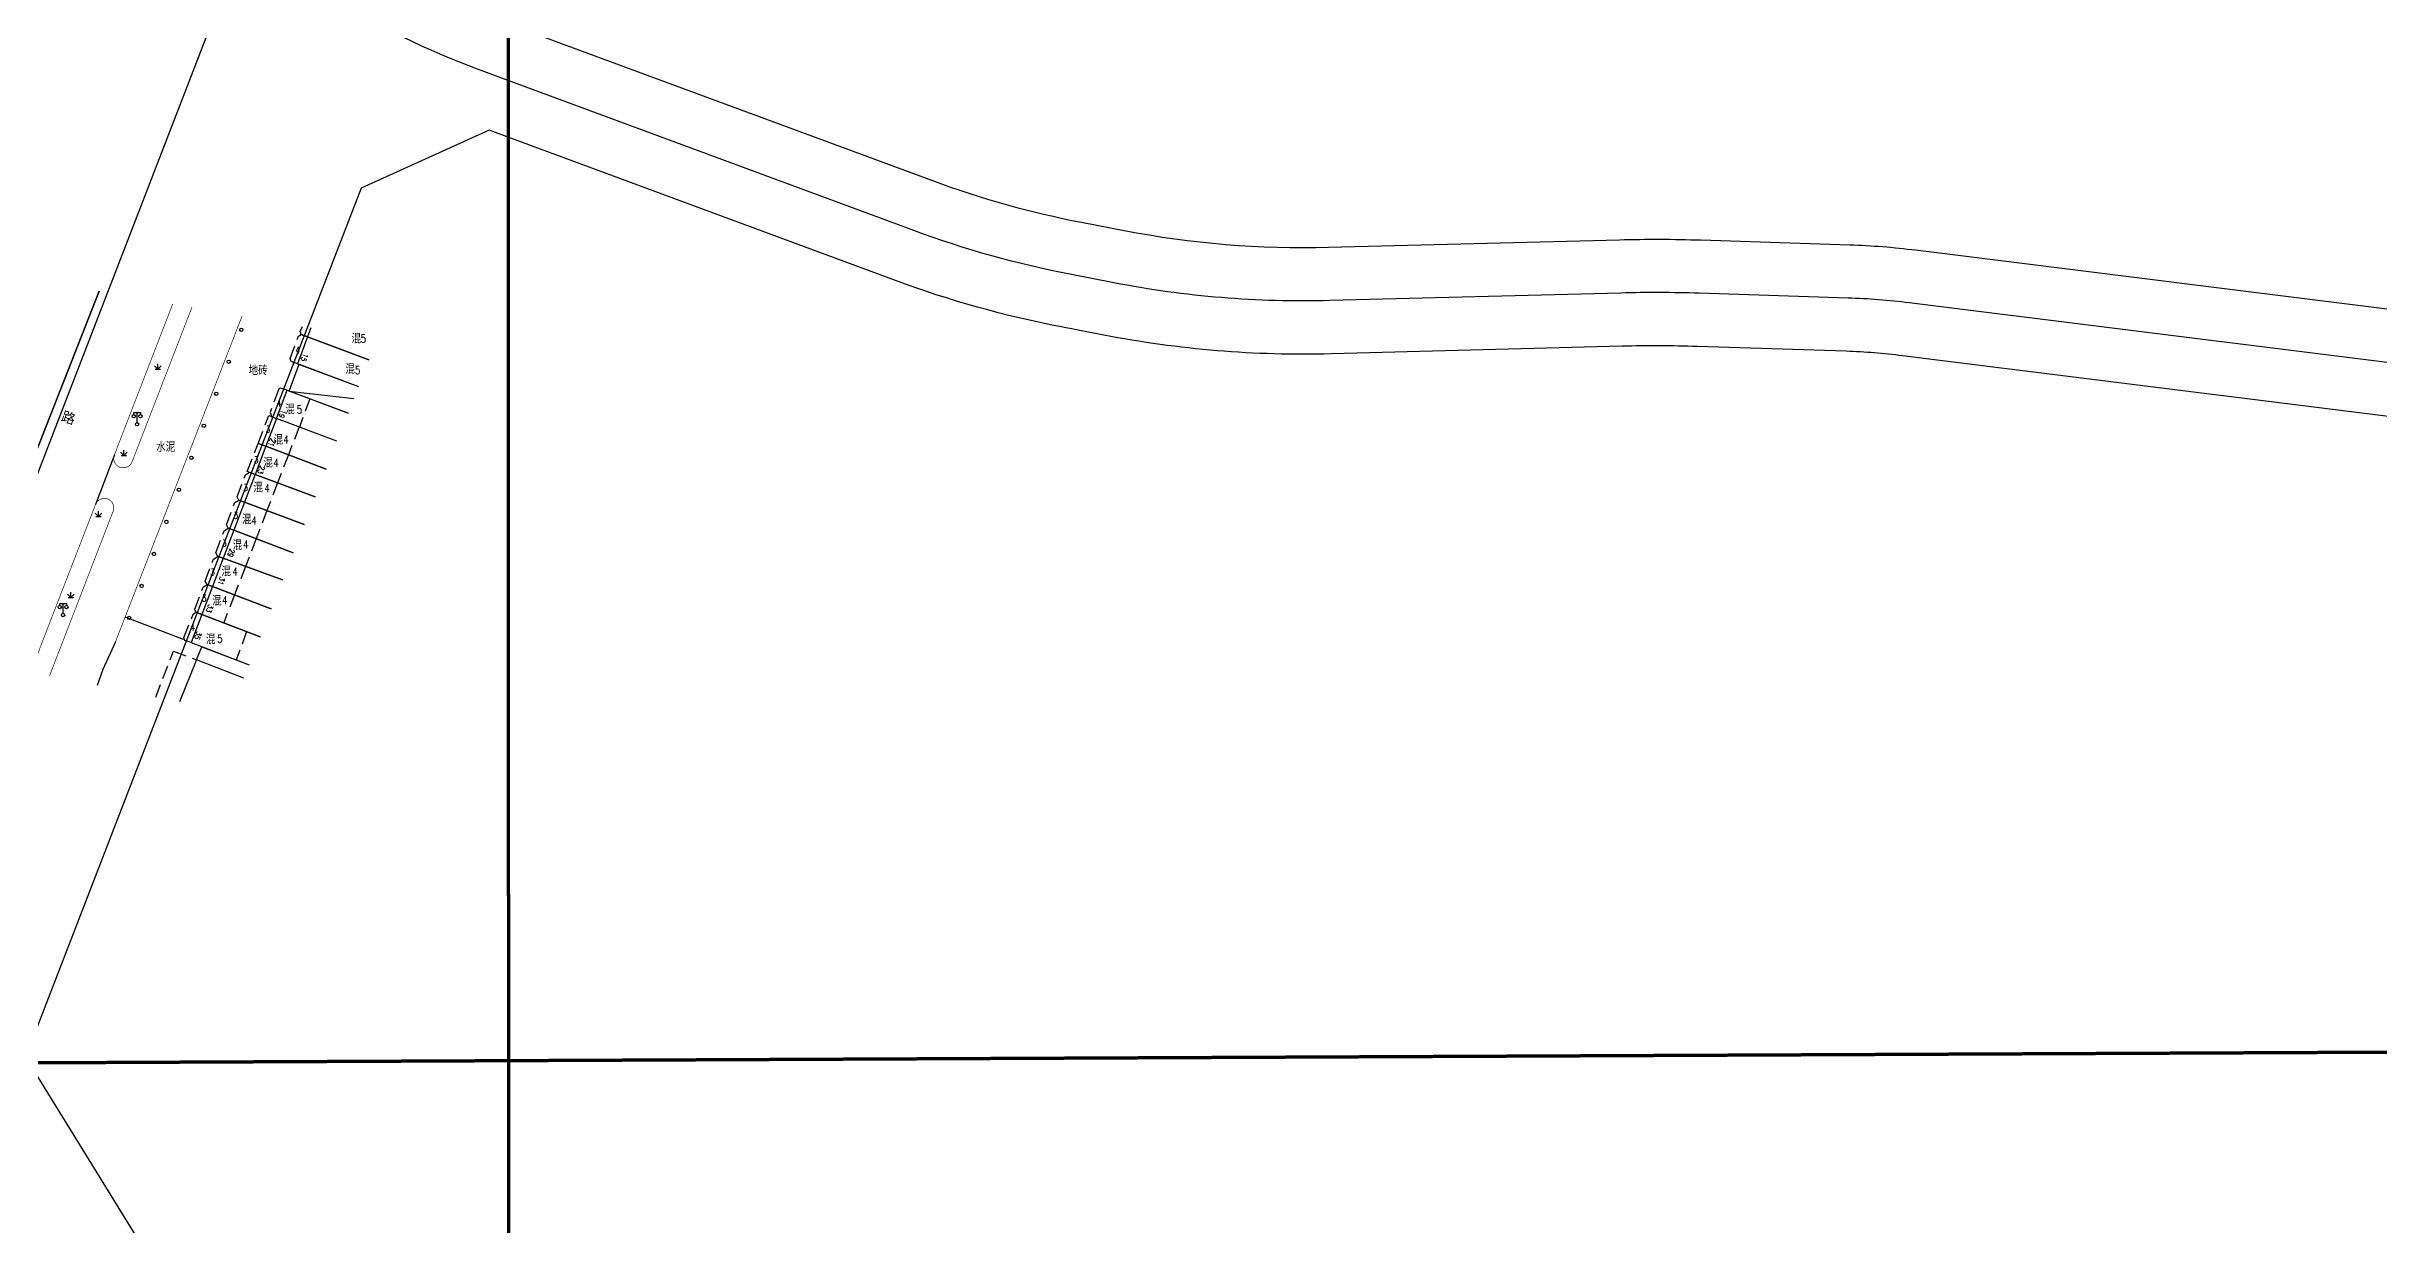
# Model space of a CAD drawing. Extents: x 529262 to 576451, y 2694391 to 2717535.
# Drawn here: x 563639.7 to 563989.4, y 2710810.8 to 2710987.6 of the extents above; entities that cross this region are included whole.
import ezdxf
from ezdxf.enums import TextEntityAlignment as Align
from ezdxf.xclip import XClip

# ---------------------------------------------------------------- set-up
doc = ezdxf.new("R2010")
doc.units = 0
doc.header["$XCLIPFRAME"] = 0
doc.linetypes.add('X5', pattern=[3, 2, -1])
for name, color, linetype in [('DLDW', 8, 'Continuous'), ('DLSS', 4, 'Continuous'), ('JMD', 8, 'Continuous'), ('PP-COM', 7, 'Continuous'), ('RD-中线', 40, 'Continuous'), ('RD-红线', 7, 'Continuous'), ('ZBTZ', 8, 'Continuous'), ('ZJ', 7, 'Continuous')]:
    doc.layers.add(name, color=color, linetype=linetype)
doc.styles.add('HZ', font='rs.shx', dxfattribs={"width": 0.8, "bigfont": 'hztxt.shx'})
doc.styles.add('等线体', font='simhei.ttf')
doc.linetypes.add('1161', pattern='A,0,[149,AAA.SHX,S=0.15,R=0,X=0,Y=0],-1.6', length=1.6)

# ---------------------------------------------------------------- blocks, each defined once
blk = doc.blocks.new('A$C19FD0107')
at = {"layer": 'RD-中线', "color": 8, "linetype": 'Continuous'}
blk.add_lwpolyline([(-6424.8, 16508.78), (-6620.75, 16505.68, -0.003351), (-6627.45, 16505.62), (-6684.65, 16505.48, -0.037492), (-6707.06, 16507.11), (-6911.72, 16537.51, 0.005793), (-6923.17, 16539.07), (-7079.01, 16558.54, 0.02296), (-7088.16, 16559.26), (-7110.5, 16559.99, 0.014678), (-7122.24, 16560.02), (-7165.85, 16558.88, -0.054354), (-7198.26, 16561.55), (-7204.64, 16562.79, -0.040941), (-7228.26, 16569.39), (-7293.69, 16593.62, -0.100519), (-7334.28, 16618.79), (-7334.11, 16618.63, 0.047686), (-7352.15, 16632.63), (-7374.57, 16646.83, 0.049953)], format="xyb", dxfattribs=at)
at = {"layer": 'RD-中线', "color": 8, "linetype": 'Continuous', "flags": 128}
blk.add_lwpolyline([(-7393.3, 16445.91), (-7331.33, 16606.32, 0.001946), (-7330.5, 16608.5), (-7322.99, 16628.38, -0.001527), (-7322.34, 16630.1), (-7235.29, 16856.55), (-7172.96, 17013.59, -0.014267), (-7166.2, 17029.31), (-7165.18, 17031.49)], format="xyb", dxfattribs=at)
at = {"layer": 'RD-红线', "color": 8, "linetype": 'Continuous'}
for points in [[(-7301.68, 16605.11), (-7225.48, 16576.9, 0.040941), (-7203.12, 16570.64), (-7196.74, 16569.41, 0.054354), (-7166.06, 16566.88), (-7122.45, 16568.02, -0.014678), (-7110.24, 16567.98), (-7087.9, 16567.26, -0.02296), (-7078.02, 16566.48), (-6922.18, 16547.01, -0.005793), (-6910.54, 16545.42), (-6705.88, 16515.02, 0.037492), (-6684.67, 16513.48), (-6627.47, 16513.62, 0.003351), (-6620.88, 16513.68), (-6424.92, 16516.78)], [(-7361.48, 16445.32), (-7336.27, 16404.47, 0.450963)]]:
    blk.add_lwpolyline(points, format="xyb", dxfattribs=at)
at = {"layer": 'RD-红线', "color": 8}
for points in [[(-7291.93, 16584.44), (-7311.14, 16575.78)], [(-7311.14, 16575.78), (-7352.72, 16468), (-7361.48, 16445.32)]]:
    blk.add_lwpolyline(points, dxfattribs=at)
blk.add_lwpolyline([(-6721.74, 16501.2), (-6912.89, 16529.59, 0.005793), (-6924.17, 16531.14), (-7080, 16550.6, 0.02296), (-7088.42, 16551.27), (-7110.76, 16551.99, 0.014678), (-7122.03, 16552.03), (-7165.64, 16550.88, -0.054354), (-7199.78, 16553.7), (-7206.16, 16554.93, -0.040941), (-7231.03, 16561.89), (-7291.93, 16584.44)], format="xyb", dxfattribs=at)
blk = doc.blocks.new('gc124')
at = {"color": 8}
for p, q in [((-1, 1), (0, 0)), ((-0.8, 0), (0.8, 0)), ((0, 0), (0, 1.6)), ((0, 0), (1, 1))]:
    blk.add_line(p, q, dxfattribs=at)
blk = doc.blocks.new('gc097')
at = {"color": 8}
for p, q in [((-1, 2.9), (-1, 3.5)), ((-1, 3.5), (1, 3.5)), ((0, 0.5), (0, 3.5)), ((1, 3.5), (1, 2.9))]:
    blk.add_line(p, q, dxfattribs=at)
for centre in [(-1, 2.4), (0, 0), (1, 2.4)]:
    blk.add_circle(centre, 0.5, dxfattribs=at)
blk = doc.blocks.new('gc170')
at = {"color": 8, "linetype": 'Continuous'}
blk.add_circle((0, 0), 0.5, dxfattribs=at)

msp = doc.modelspace()

# ---------------------------------------------------------------- linework, layer by layer
at = {"const_width": 0.5}
for points in [[(563084.122, 2711138.263), (562931.285, 2711138.054), (562931.608, 2710566.673), (563463.398, 2710566.758), (563463.263, 2710638.911), (563709.007, 2710638.866), (563708.877, 2711077.419), (563083.998, 2711074.669), (563084.122, 2711138.263)], [(563606.548, 2710897.61), (563454.196, 2710897.56), (563454.418, 2710327.012), (563986.146, 2710327.13), (563986.081, 2710399.056), (564231.875, 2710399.045), (564231.655, 2710837.782), (563606.85, 2710834.954), (563606.548, 2710897.61)]]:
    msp.add_lwpolyline(points, dxfattribs=at)
at = {"color": 8, "linetype": 'Continuous', "flags": 128}
for points in [[(563647.53, 2710950.879), (563625.942, 2710895.961)], [(563625.942, 2710895.961), (563647.53, 2710950.879)]]:
    msp.add_lwpolyline(points, dxfattribs=at)
at = {"layer": 'DLSS', "linetype": 'Continuous', "const_width": 0.1, "flags": 128}
for points, elevation in [([(563658.577, 2710948.971), (563649.835, 2710926.33, 0.9973912), (563652.487, 2710925.289), (563661.461, 2710948.472)], 138.927), ([(563637.264, 2710893.716), (563647.009, 2710918.899, -0.9795271), (563649.667, 2710917.934), (563640.103, 2710893.153)], 138.021)]:
    msp.add_lwpolyline(points, format="xyb", dxfattribs=dict(at, elevation=elevation))
at = {"layer": 'DLSS', "linetype": 'Continuous', "const_width": 0.1, "elevation": 138.927, "flags": 128}
msp.add_lwpolyline([(563668.99, 2710947.172), (563650.008, 2710898.292)], dxfattribs=at)
at = {"layer": 'DLSS', "linetype": 'Continuous', "elevation": 137.994, "flags": 128}
msp.add_lwpolyline([(563650.008, 2710898.292), (563648.11, 2710894.134), (563647.239, 2710891.738)], dxfattribs=at)
at = {"layer": 'JMD', "linetype": 'Continuous'}
msp.add_line((563676.07, 2710935.904), (563685.734, 2710934.786), dxfattribs=at)
at = {"layer": 'JMD', "linetype": 'X5'}
for points in [[(563678.782, 2710944.036), (563677.842, 2710944.382), (563677.703, 2710944.832), (563678.035, 2710945.609)], [(563677.279, 2710940.019), (563676.339, 2710940.365), (563676.2, 2710940.815), (563677.444, 2710944.13), (563677.842, 2710944.382), (563678.782, 2710944.036)], [(563672.531, 2710927.617), (563671.385, 2710928.046), (563672.998, 2710932.225), (563674.144, 2710931.796)], [(563670.929, 2710923.413), (563669.757, 2710923.853), (563671.385, 2710928.046), (563672.531, 2710927.617)], [(563669.336, 2710919.247), (563668.517, 2710919.527), (563668.257, 2710920.043), (563669.501, 2710923.358), (563670.118, 2710923.717), (563670.929, 2710923.413)], [(563667.735, 2710915.057), (563666.908, 2710915.316), (563666.656, 2710915.853), (563667.9, 2710919.168), (563668.517, 2710919.527), (563669.336, 2710919.247)], [(563666.126, 2710910.846), (563665.33, 2710911.062), (563665.047, 2710911.642), (563666.291, 2710914.957), (563666.908, 2710915.316), (563667.735, 2710915.057)], [(563664.548, 2710906.592), (563663.75, 2710906.855), (563663.469, 2710907.388), (563664.713, 2710910.703), (563665.33, 2710911.062), (563666.126, 2710910.846)], [(563662.968, 2710902.385), (563662.028, 2710902.731), (563661.889, 2710903.181), (563663.133, 2710906.496), (563663.75, 2710906.855), (563664.548, 2710906.592)], [(563661.346, 2710898.153), (563660.406, 2710898.499), (563660.267, 2710898.949), (563661.657, 2710902.409), (563662.028, 2710902.731), (563662.968, 2710902.385)], [(563656.051, 2710889.991), (563658.684, 2710896.896), (563662.169, 2710895.557)]]:
    msp.add_lwpolyline(points, dxfattribs=at)
at = {"layer": 'JMD', "linetype": 'Continuous', "flags": 128}
for points in [[(563679.302, 2710945.39), (563678.782, 2710944.036), (563688.012, 2710940.585)], [(563688.012, 2710940.585), (563678.782, 2710944.036), (563677.279, 2710940.019), (563686.44, 2710936.583)], [(563683.22, 2710928.385), (563674.144, 2710931.796), (563675.738, 2710936.028), (563684.877, 2710932.604)], [(563683.22, 2710928.385), (563674.144, 2710931.796), (563672.531, 2710927.617), (563681.579, 2710924.207)], [(563681.579, 2710924.207), (563672.531, 2710927.617), (563670.929, 2710923.413), (563679.939, 2710920.033)], [(563679.939, 2710920.033), (563670.929, 2710923.413), (563669.336, 2710919.247), (563678.304, 2710915.868)], [(563678.304, 2710915.868), (563669.336, 2710919.247), (563667.735, 2710915.057), (563676.649, 2710911.654)], [(563676.649, 2710911.654), (563667.735, 2710915.057), (563666.126, 2710910.846), (563675.039, 2710907.556)], [(563675.039, 2710907.556), (563666.126, 2710910.846), (563664.548, 2710906.592), (563673.333, 2710903.213)], [(563673.333, 2710903.213), (563664.548, 2710906.592), (563662.968, 2710902.385), (563671.694, 2710899.04)], [(563671.694, 2710899.04), (563662.968, 2710902.385), (563661.346, 2710898.153), (563670.033, 2710894.81)], [(563669.256, 2710892.833), (563662.169, 2710895.557), (563659.603, 2710889.286)], [(563669.256, 2710892.833), (563662.169, 2710895.557), (563662.932, 2710897.543), (563670.033, 2710894.81)]]:
    msp.add_lwpolyline(points, dxfattribs=at)
at = {"layer": 'JMD', "linetype": 'Continuous', "elevation": -526.05, "flags": 128}
msp.add_lwpolyline([(563684.877, 2710932.604), (563676.07, 2710935.904), (563677.526, 2710939.926), (563686.44, 2710936.583)], dxfattribs=at)
at = {"layer": 'JMD', "linetype": 'X5', "elevation": 138.677}
msp.add_lwpolyline([(563675.738, 2710936.028), (563674.761, 2710936.335), (563674.609, 2710936.284), (563674.519, 2710936.223), (563674.425, 2710936.111), (563673.18, 2710932.695), (563673.459, 2710932.053), (563674.144, 2710931.796)], dxfattribs=at)
at = {"layer": 'JMD', "linetype": 'X5', "elevation": -525.568, "flags": 128}
for points in [[(563679.17, 2710934.742), (563677.578, 2710930.505)], [(563677.545, 2710930.518), (563675.935, 2710926.334)], [(563675.935, 2710926.334), (563674.321, 2710922.14)], [(563674.321, 2710922.14), (563672.718, 2710917.973)], [(563672.718, 2710917.973), (563671.101, 2710913.772)], [(563671.101, 2710913.772), (563669.497, 2710909.602)], [(563669.497, 2710909.602), (563667.85, 2710905.322)], [(563667.85, 2710905.322), (563666.237, 2710901.132)], [(563669.671, 2710899.816), (563668.097, 2710895.555)]]:
    msp.add_lwpolyline(points, dxfattribs=at)
at = {"layer": 'ZBTZ', "linetype": '1161', "elevation": 138.239, "flags": 128}
msp.add_lwpolyline([(563649.835, 2710926.33), (563647.009, 2710918.899)], dxfattribs=at)
at = {"layer": 'ZBTZ', "linetype": '1161', "flags": 128}
msp.add_lwpolyline([(563660.191, 2710898.601), (563651.447, 2710901.997)], dxfattribs=at)

# ---------------------------------------------------------------- block references
at = {"layer": 'DLDW', "color": 252, "linetype": 'Continuous', "xscale": 0.5, "yscale": 0.5, "zscale": 0.5}
for p in [(563653.227, 2710930.936), (563642.147, 2710902.281)]:
    msp.add_blockref('gc097', p, dxfattribs=at)
at = {"layer": 'PP-COM'}
ref = msp.add_blockref('A$C19FD0107', (570997.993, 2694390.603), dxfattribs=at)
XClip(ref).set_block_clipping_path([(-9366.4383134884, 14428.6043910822), (-3328.4480743363, 17452.7484863754)])
at = {"layer": 'ZBTZ', "linetype": 'Continuous', "xscale": 0.5000000000515925, "yscale": 0.5000000000515925, "zscale": 0.5000000000515925, "rotation": 68.75286925902252}
for p in [(563668.855, 2710945.123), (563666.986, 2710940.316), (563665.117, 2710935.51), (563663.248, 2710930.703), (563661.379, 2710925.896), (563659.51, 2710921.09), (563657.641, 2710916.283), (563655.773, 2710911.476), (563653.904, 2710906.67), (563652.035, 2710901.863)]:
    msp.add_blockref('gc170', p, dxfattribs=at)
at = {"layer": 'ZBTZ', "linetype": 'Continuous', "xscale": 0.5, "yscale": 0.5}
for p in [(563656.352, 2710939.208), (563651.24, 2710926.243), (563647.429, 2710917.087), (563643.297, 2710904.918)]:
    msp.add_blockref('gc124', p, dxfattribs=at)

# ---------------------------------------------------------------- texts
at = {"layer": 'JMD', "linetype": 'Continuous', "style": 'HZ', "width": 0.8}
for p in [(563686.831, 2710943.808), (563685.918, 2710939.243), (563676.9, 2710933.18), (563675.144, 2710928.617), (563673.599, 2710925.178), (563672.124, 2710921.458), (563670.418, 2710916.665), (563669.013, 2710912.805), (563667.328, 2710908.874), (563665.923, 2710904.452), (563664.993, 2710898.684)]:
    msp.add_text('混', height=1.5, dxfattribs=at).set_placement(p, align=Align.MIDDLE_RIGHT)
for s, p in [('5', (563686.764, 2710943.779)), ('5', (563685.909, 2710939.049)), ('5', (563677.164, 2710933.13)), ('4', (563675.174, 2710928.618)), ('4', (563673.665, 2710925.117)), ('4', (563672.318, 2710921.347)), ('4', (563670.373, 2710916.478)), ('4', (563669.133, 2710912.87)), ('4', (563667.516, 2710908.83)), ('4', (563665.963, 2710904.527)), ('5', (563665.246, 2710898.747))]:
    msp.add_text(s, height=1.2, dxfattribs=at).set_placement(p, align=Align.MIDDLE_LEFT)
at = {"layer": 'ZJ', "color": 8, "linetype": 'Continuous', "style": 'HZ', "width": 0.8}
for s, height, p in [('4', 1, (563677.333, 2710942.067, 505.615)), ('地砖', 1.5, (563671.394, 2710939.108)), ('4', 1, (563674.516, 2710934.115, 505.615)), ('3', 1, (563672.864, 2710930.168, 505.615)), ('水泥', 1.5, (563657.528, 2710927.611)), ('3', 1, (563671.09, 2710925.607, 505.615)), ('3', 1, (563669.518, 2710921.419, 505.615)), ('3', 1, (563668.034, 2710917.249, 505.615)), ('3', 1, (563666.326, 2710913.082, 505.615)), ('3', 1, (563664.568, 2710908.714, 505.615)), ('3', 1, (563663.309, 2710904.809, 505.615)), ('4', 1, (563661.563, 2710900.431, 505.615))]:
    msp.add_text(s, height=height, dxfattribs=at).set_placement(p, align=Align.MIDDLE)
for s, p in [('15', (563678.325, 2710940.945, 505.615)), ('19', (563675.038, 2710932.472, 505.615)), ('21', (563673.443, 2710928.21, 505.615)), ('23', (563671.843, 2710924.073, 505.615)), ('29', (563667.351, 2710911.62, 505.615)), ('31', (563665.876, 2710907.424, 505.615)), ('33', (563664.136, 2710903.266, 505.615)), ('35', (563662.368, 2710899.206, 505.615))]:
    msp.add_text(s, height=0.8, rotation=249.06388, dxfattribs=at).set_placement(p, align=Align.MIDDLE)
at = {"layer": 'ZJ', "color": 8, "linetype": 'Continuous', "style": '等线体'}
msp.add_text('路', height=1.5, rotation=341.06709, dxfattribs=at).set_placement((563642.967, 2710931.941, 136.958), align=Align.MIDDLE)

doc.saveas('drawing.dxf')
